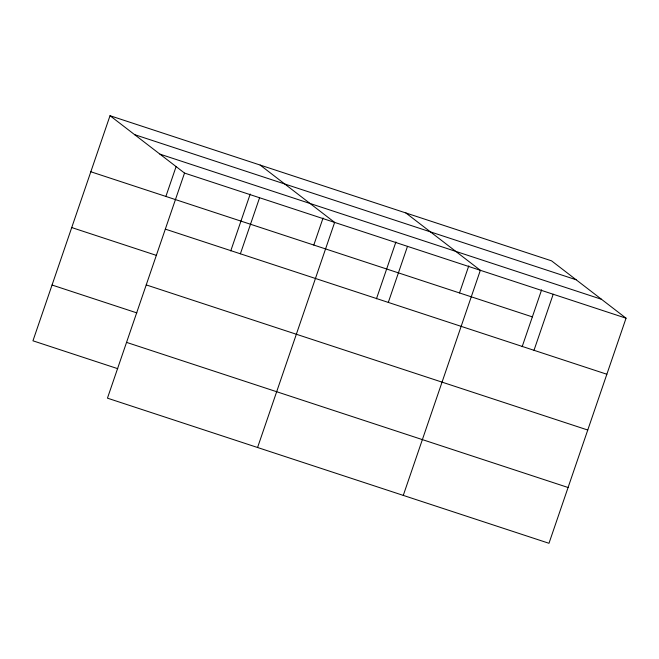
<?xml version="1.0" encoding="UTF-8"?>
<svg xmlns="http://www.w3.org/2000/svg" width="659" height="659" viewBox="0 0 659 659"><rect width="100%" height="100%" fill="white"/><g stroke="black" fill="none" stroke-linecap="round" stroke-linejoin="round"><path stroke-width="0.99" d="M110.02 115.712L184.52 173.07L107.45 398.16L548.98 543.288L626.05 318.19L551.55 260.84L110.02 115.712L32.95 340.81L117.755 368.686M165.887 196.44L176.142 166.48M230.741 250.922L250.214 194.051M240.387 253.797L259.58 197.741M313.799 245.057L323.067 217.997M257.57 447.502L334.64 222.412L260.14 165.055M376.446 298.815L395.919 241.944M388.299 302.407L407.493 246.359M459.504 292.95L468.771 265.882M403.275 495.395L480.345 270.305L405.845 212.948M522.15 346.708L541.624 289.828M534.004 350.3L553.198 294.243M134.601 134.642L576.131 279.762M159.931 154.14L601.461 299.268M184.52 173.07L626.05 318.19M90.827 171.768L532.357 316.888M165.327 229.126L606.857 374.246M71.724 227.553L156.537 255.428M146.232 284.91L587.762 430.03M52.053 285.026L136.858 312.901M126.553 342.383L568.083 487.503"/></g></svg>
